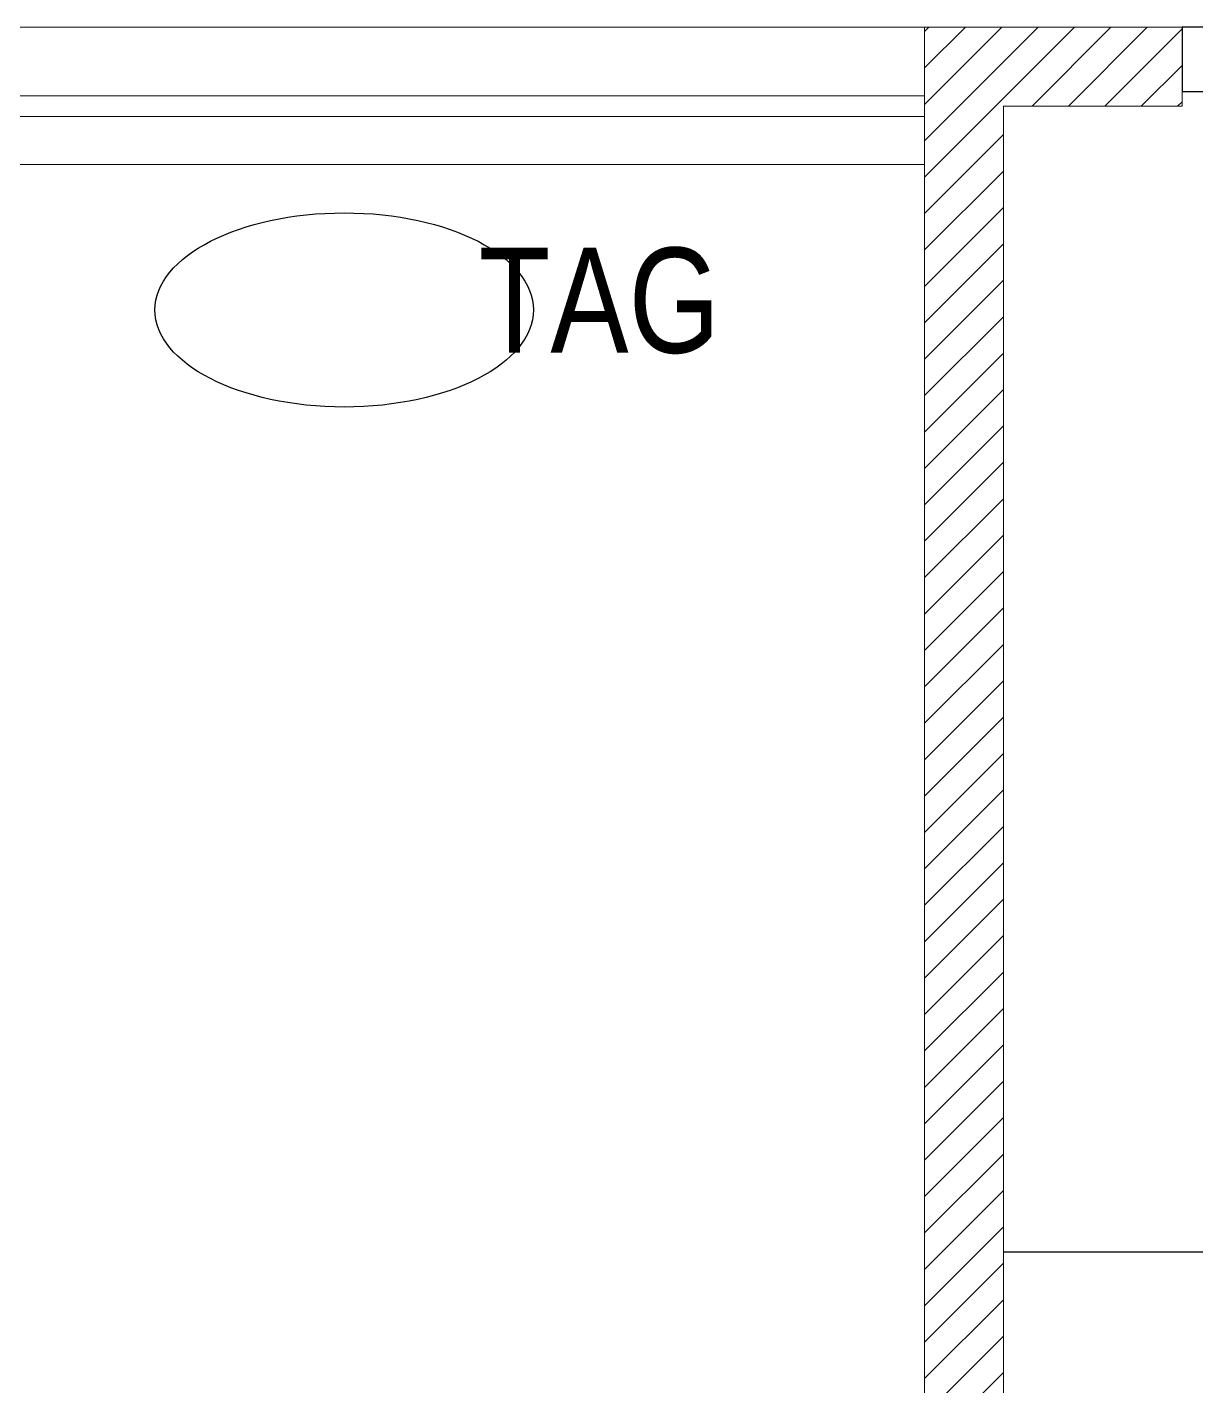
# Model space of a CAD drawing. Header units: millimetres. Extents: x 1277257 to 1543892, y 206696 to 309376.
# Drawn here: x 1328300 to 1330002, y 291197 to 293176 of the extents above; entities that cross this region are included whole.
import ezdxf
from ezdxf.enums import TextEntityAlignment as Align

# ---------------------------------------------------------------- set-up
doc = ezdxf.new("R2010")
doc.units = ezdxf.units.MM
doc.header["$LTSCALE"] = 500
doc.header["$MEASUREMENT"] = 0
for name, color, linetype in [('AHC-A-FURNITURE', 2, 'Continuous'), ('DOOR', 8, 'Continuous'), ('Drop', 143, 'Continuous')]:
    doc.layers.add(name, color=color, linetype=linetype)
doc.layers.add('Wall', color=2, linetype='Continuous', lineweight=15)
doc.layers.add('WIN', color=144, linetype='Continuous', lineweight=15)
doc.styles.get("Standard").update_dxf_attribs({"font": 'arial.ttf'})

msp = doc.modelspace()

# ---------------------------------------------------------------- linework, layer by layer
at = {"linetype": 'Continuous'}
msp.add_ellipse((1328761.7, 292764.5), major_axis=(-275.7, 0), ratio=0.512885, dxfattribs=at)
at = {"layer": 'AHC-A-FURNITURE', "color": 5, "linetype": 'Continuous', "ltscale": 50, "true_color": 0x0000ff}
for p, q in [((1329607.1, 293170), (1329613.4, 293176.4)), ((1329607.1, 293117), (1329666.5, 293176.4)), ((1329607.1, 293064), (1329719.5, 293176.4)), ((1329607.1, 293011), (1329772.5, 293176.4)), ((1329607.1, 292957.9), (1329825.6, 293176.4)), ((1329763.6, 293061.4), (1329878.6, 293176.4)), ((1329816.6, 293061.4), (1329931.6, 293176.4)), ((1329869.7, 293061.4), (1329982.1, 293173.8)), ((1329922.7, 293061.4), (1329982.1, 293120.8)), ((1329975.7, 293061.4), (1329982.1, 293067.8)), ((1329607.1, 292904.9), (1329722.1, 293019.9)), ((1329607.1, 292851.9), (1329722.1, 292966.9)), ((1329607.1, 292798.8), (1329722.1, 292913.8)), ((1329607.1, 292745.8), (1329722.1, 292860.8)), ((1329607.1, 292692.8), (1329722.1, 292807.8)), ((1329607.1, 292639.7), (1329722.1, 292754.7)), ((1329607.1, 292586.7), (1329722.1, 292701.7)), ((1329607.1, 292533.7), (1329722.1, 292648.7)), ((1329607.1, 292480.6), (1329722.1, 292595.6)), ((1329607.1, 292427.6), (1329722.1, 292542.6)), ((1329607.1, 292374.6), (1329722.1, 292489.6)), ((1329607.1, 292321.5), (1329722.1, 292436.5)), ((1329607.1, 292268.5), (1329722.1, 292383.5)), ((1329607.1, 292215.5), (1329722.1, 292330.5)), ((1329607.1, 292162.4), (1329722.1, 292277.4)), ((1329607.1, 292109.4), (1329722.1, 292224.4)), ((1329607.1, 292056.4), (1329722.1, 292171.4)), ((1329607.1, 292003.3), (1329722.1, 292118.3)), ((1329607.1, 291950.3), (1329722.1, 292065.3)), ((1329607.1, 291897.3), (1329722.1, 292012.3)), ((1329607.1, 291844.2), (1329722.1, 291959.2)), ((1329607.1, 291791.2), (1329722.1, 291906.2)), ((1329607.1, 291738.2), (1329722.1, 291853.2)), ((1329607.1, 291685.1), (1329722.1, 291800.1)), ((1329607.1, 291632.1), (1329722.1, 291747.1)), ((1329607.1, 291579.1), (1329722.1, 291694.1)), ((1329607.1, 291526), (1329722.1, 291641)), ((1329607.1, 291473), (1329722.1, 291588)), ((1329607.1, 291420), (1329722.1, 291535)), ((1329607.1, 291366.9), (1329722.1, 291481.9)), ((1329607.1, 291313.9), (1329722.1, 291428.9)), ((1329607.1, 291260.9), (1329722.1, 291375.9)), ((1329607.1, 291207.8), (1329722.1, 291322.8)), ((1329607.1, 291154.8), (1329722.1, 291269.8)), ((1329607.1, 291101.8), (1329722.1, 291216.8))]:
    msp.add_line(p, q, dxfattribs=at)
at = {"layer": 'DOOR', "ltscale": 100}
for p, q in [((1329982.1, 293176.4), (1329982.1, 293082.7)), ((1330033.6, 293176.4), (1329982.1, 293176.4)), ((1329982.1, 293082.7), (1330022.4, 293082.7))]:
    msp.add_line(p, q, dxfattribs=at)
at = {"layer": 'Drop'}
msp.add_line((1329722.1, 291392.5), (1331302.1, 291392.5), dxfattribs=at)
at = {"layer": 'Wall'}
for p, q in [((1329607.1, 289951.4), (1329607.1, 293176.4)), ((1329607.1, 293176.4), (1329982.1, 293176.4)), ((1329722.1, 290666.4), (1329722.1, 293061.4)), ((1329722.1, 293061.4), (1329982.1, 293061.4))]:
    msp.add_line(p, q, dxfattribs=at)
at = {"layer": 'Wall', "linetype": 'Continuous'}
msp.add_line((1329982.1, 293176.4), (1329982.1, 293061.4), dxfattribs=at)
at = {"layer": 'WIN'}
for p, q in [((1329607.1, 293176.4), (1328057.1, 293176.4)), ((1329607.1, 293076.4), (1328057.1, 293076.4)), ((1329607.1, 293046.4), (1328057.1, 293046.4)), ((1329607.1, 292976.4), (1328057.1, 292976.4))]:
    msp.add_line(p, q, dxfattribs=at)

# ---------------------------------------------------------------- texts
at = {"width": 0.8}
msp.add_attdef('TAG', text='', height=153.1, dxfattribs=at).set_placement((1329133.3, 292778.6), align=Align.MIDDLE_CENTER)

doc.saveas('drawing.dxf')
